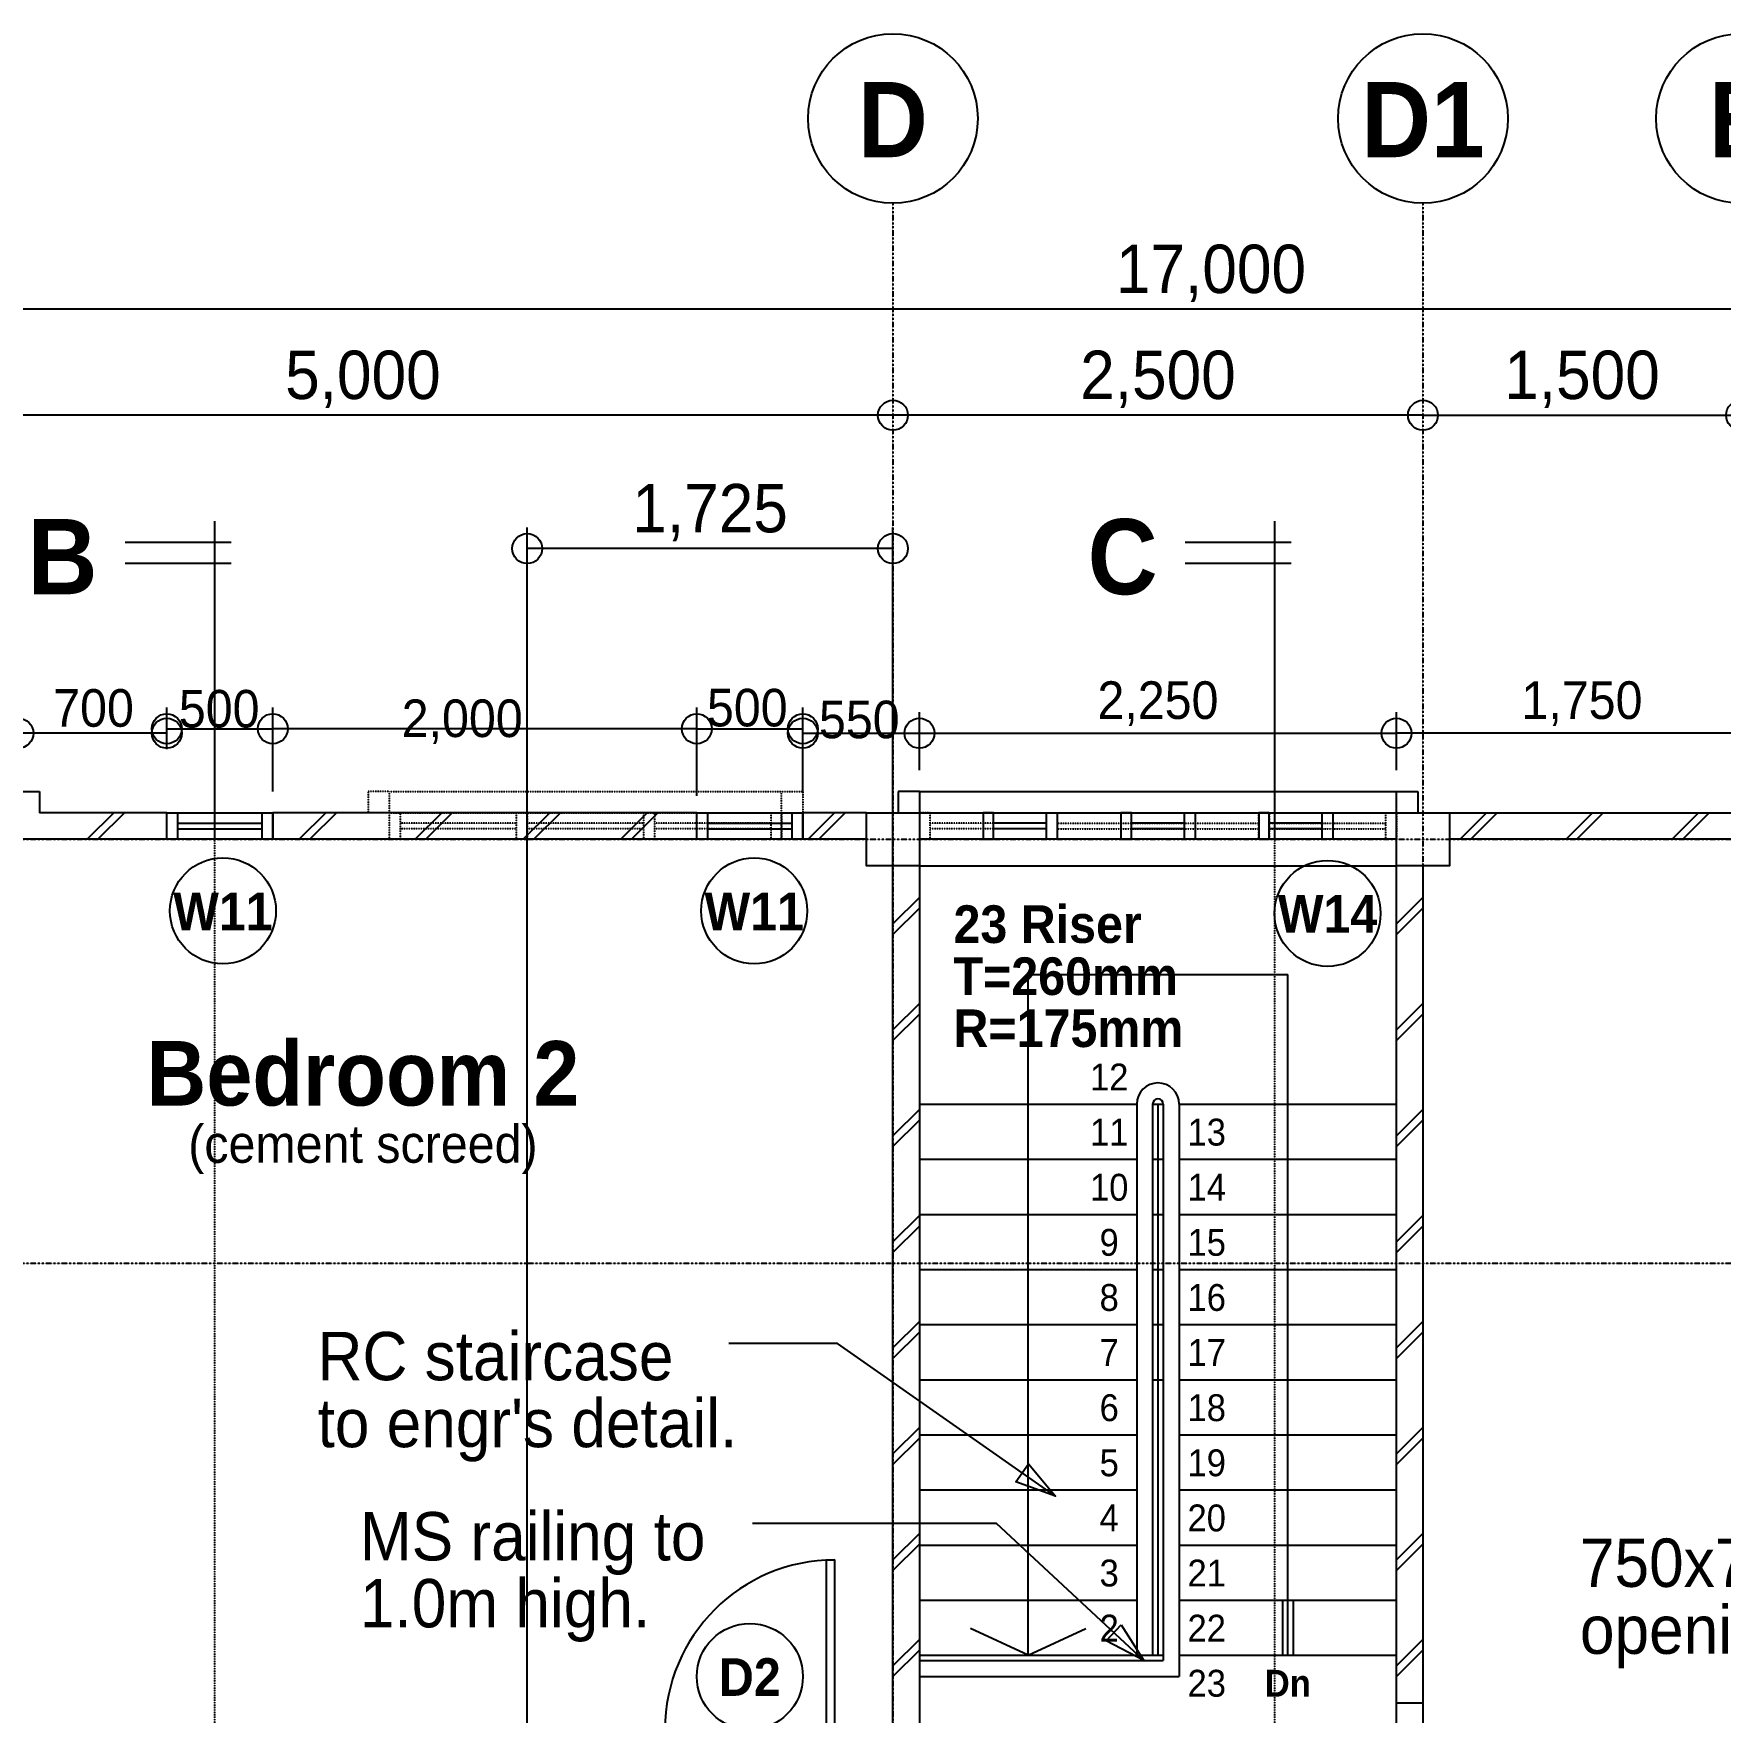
# Model space of a CAD drawing. Header units: inches. Extents: x 1543 to 314687, y -56168 to -771.
# Drawn here: x 48009 to 55964, y -39190 to -31271 of the extents above; entities that cross this region are included whole.
import ezdxf

# ---------------------------------------------------------------- set-up
doc = ezdxf.new("R2010")
doc.units = ezdxf.units.IN
doc.header["$MEASUREMENT"] = 0
doc.linetypes.add('PC_DASH_2', pattern=[0.638889, 0.277778, -0.083333, 0.055556, -0.083333, 0.055556, -0.083333])
doc.linetypes.add('PC_DASH_3', pattern=[0.069444, 0.027778, -0.041667])
for name, color, linetype in [('Existing works', 7, 'Continuous'), ('First Floor Plan', 7, 'Continuous'), ('Grid Line', 7, 'Continuous'), ('New Works', 7, 'Continuous'), ('Text', 7, 'Continuous')]:
    doc.layers.add(name, color=color, linetype=linetype)

# ---------------------------------------------------------------- blocks, each defined once
blk = doc.blocks.new('PD_914015')
at = {"layer": 'Grid Line', "color": 12, "linetype": 'PC_DASH_2', "true_color": 0xdc0806}
for p, q in [((52061.8, -32071), (52061.8, -54071)), ((54561.8, -32071), (54561.8, -54071))]:
    blk.add_line(p, q, dxfattribs=at)
blk = doc.blocks.new('PD_914017')
at = {"layer": 'Grid Line', "color": 12, "true_color": 0xdc0806}
blk.add_line((52061.8, -33071), (47061.8, -33071), dxfattribs=at)
for centre in [(47061.8, -33071), (52061.8, -33071)]:
    blk.add_circle(centre, 70.6, dxfattribs=at)
at = {"layer": 'Grid Line', "color": 7, "insert": (49561.8, -32766.2), "char_height": 228.203, "width": 811.389, "attachment_point": 2}
blk.add_mtext('\\pxsm0.83;\\fHelvetica|b0|i0|c0|p228.2031;\\W0.92;5,000', dxfattribs=at)
blk = doc.blocks.new('PD_914018')
at = {"layer": 'Grid Line', "color": 12, "true_color": 0xdc0806}
blk.add_line((54561.8, -33071), (56061.8, -33071), dxfattribs=at)
for centre in [(54561.8, -33071), (56061.8, -33071)]:
    blk.add_circle(centre, 70.6, dxfattribs=at)
at = {"layer": 'Grid Line', "color": 7, "insert": (55311.8, -32766.2), "char_height": 228.203, "width": 811.389, "attachment_point": 2}
blk.add_mtext('\\pxsm0.83;\\fHelvetica|b0|i0|c0|p228.2031;\\W0.92;1,500', dxfattribs=at)
blk = doc.blocks.new('PD_914022')
at = {"layer": 'Grid Line', "color": 12, "true_color": 0xdc0806}
blk.add_line((62061.8, -32571), (45061.8, -32571), dxfattribs=at)
at = {"layer": 'Grid Line', "color": 7, "insert": (53561.8, -32266.2), "char_height": 228.203, "width": 987.778, "attachment_point": 2}
blk.add_mtext('\\pxsm0.83;\\fHelvetica|b0|i0|c0|p228.2031;\\W0.92;17,000', dxfattribs=at)
blk = doc.blocks.new('PD_914025')
at = {"layer": 'Grid Line', "color": 12, "true_color": 0xdc0806}
blk.add_line((54561.8, -33071), (52061.8, -33071), dxfattribs=at)
for centre in [(52061.8, -33071), (54561.8, -33071)]:
    blk.add_circle(centre, 70.6, dxfattribs=at)
at = {"layer": 'Grid Line', "color": 7, "insert": (53311.8, -32766.2), "char_height": 228.203, "width": 811.389, "attachment_point": 2}
blk.add_mtext('\\pxsm0.83;\\fHelvetica|b0|i0|c0|p228.2031;\\W0.92;2,500', dxfattribs=at)
blk = doc.blocks.new('PD_914093')
at = {"layer": 'Grid Line', "color": 12, "true_color": 0xdc0806}
blk.add_circle((52061.8, -31671), 400, dxfattribs=at)
at = {"layer": 'Grid Line', "color": 12, "true_color": 0xdc0806, "insert": (52061.8, -31498.6), "char_height": 354.983, "width": 352.778, "attachment_point": 2}
blk.add_mtext('\\pxsm0.83;\\fHelvetica|b1|i0|c0|p354.9826;\\W0.92;D', dxfattribs=at)
blk = doc.blocks.new('PD_914096')
at = {"layer": 'Grid Line', "color": 12, "true_color": 0xdc0806}
blk.add_circle((54561.8, -31671), 400, dxfattribs=at)
at = {"layer": 'Grid Line', "color": 12, "true_color": 0xdc0806, "insert": (54561.8, -31498.6), "char_height": 354.983, "width": 635, "attachment_point": 2}
blk.add_mtext('\\pxsm0.83;\\fHelvetica|b1|i0|c0|p354.9826;\\W0.92;D1', dxfattribs=at)
blk = doc.blocks.new('PD_914099')
at = {"layer": 'Grid Line', "color": 12, "true_color": 0xdc0806}
blk.add_circle((56061.8, -31671), 400, dxfattribs=at)
at = {"layer": 'Grid Line', "color": 12, "true_color": 0xdc0806, "insert": (56061.8, -31498.6), "char_height": 354.983, "width": 317.5, "attachment_point": 2}
blk.add_mtext('\\pxsm0.83;\\fHelvetica|b1|i0|c0|p354.9826;\\W0.92;E', dxfattribs=at)
blk = doc.blocks.new('PD_914173')
at = {"layer": 'Grid Line', "color": 12, "true_color": 0xdc0806}
blk.add_line((56186.8, -34571), (54436.8, -34571), dxfattribs=at)
for centre in [(54436.8, -34571), (56186.8, -34571)]:
    blk.add_circle(centre, 70.6, dxfattribs=at)
at = {"layer": 'Grid Line', "color": 7, "insert": (55311.8, -34326.1), "char_height": 177.491, "width": 635, "attachment_point": 2}
blk.add_mtext('\\pxsm0.83;\\fHelvetica|b0|i0|c0|p177.4913;\\W0.92;1,750', dxfattribs=at)
blk = doc.blocks.new('PD_914172')
at = {"layer": 'Grid Line', "color": 12, "true_color": 0xdc0806}
for p, q in [((54436.8, -34746), (54436.8, -34471)), ((56186.8, -34746), (56186.8, -34471))]:
    blk.add_line(p, q, dxfattribs=at)
at = {"layer": 'Grid Line'}
blk.add_blockref('PD_914173', (0, 0), dxfattribs=at)
blk = doc.blocks.new('PD_914238')
at = {"layer": 'Grid Line', "color": 12, "linetype": 'PC_DASH_2', "true_color": 0xdc0806}
for p, q in [((38561.8, -35071), (66561.8, -35071)), ((38561.8, -37071), (66561.8, -37071))]:
    blk.add_line(p, q, dxfattribs=at)
blk = doc.blocks.new('PD_914778')
at = {"layer": 'First Floor Plan', "color": 7}
for p, q in [((53899.3, -38661), (53899.3, -38921)), ((53949.3, -38661), (53949.3, -38921))]:
    blk.add_line(p, q, dxfattribs=at)
blk = doc.blocks.new('PD_914779')
at = {"layer": 'First Floor Plan', "color": 7}
for q in [(52427.4, -38794.2), (52971.2, -38794.2)]:
    blk.add_line((52699.3, -38921), q, dxfattribs=at)
blk = doc.blocks.new('PD_914787')
at = {"layer": 'First Floor Plan', "color": 7}
for p, q in [((50986.8, -39271), (50936.8, -39271)), ((50936.8, -39271), (50936.8, -39396)), ((50986.8, -39396), (50986.8, -39271)), ((50936.8, -39396), (50986.8, -39396))]:
    blk.add_line(p, q, dxfattribs=at)
blk = doc.blocks.new('PD_914788')
at = {"layer": 'First Floor Plan', "color": 7}
for p, q in [((51786.8, -39396), (51786.8, -39271)), ((51786.8, -39271), (51836.8, -39271)), ((51836.8, -39271), (51836.8, -39396)), ((51836.8, -39396), (51786.8, -39396))]:
    blk.add_line(p, q, dxfattribs=at)
blk = doc.blocks.new('PD_914786')
at = {"layer": 'First Floor Plan', "color": 7}
blk.add_lwpolyline([(51748.8, -39271), (51748.8, -38471), (51786.8, -38471), (51786.8, -39271), (51748.8, -39271)], dxfattribs=at)
blk.add_arc((51786.8, -39271), 800, 90, 180, dxfattribs=at)
at = {"layer": 'First Floor Plan'}
for name in ['PD_914787', 'PD_914788']:
    blk.add_blockref(name, (0, 0), dxfattribs=at)
blk = doc.blocks.new('PD_914865')
at = {"layer": 'First Floor Plan', "color": 7}
for p, q in [((52186.8, -37846), (52061.8, -37971)), ((52186.8, -37896), (52061.8, -38021))]:
    blk.add_line(p, q, dxfattribs=at)
blk = doc.blocks.new('PD_914866')
at = {"layer": 'First Floor Plan', "color": 7}
for p, q in [((54561.8, -37846), (54436.8, -37971)), ((54561.8, -37896), (54436.8, -38021))]:
    blk.add_line(p, q, dxfattribs=at)
blk = doc.blocks.new('PD_914867')
at = {"layer": 'First Floor Plan', "color": 7}
for p, q in [((52186.8, -38346), (52061.8, -38471)), ((52186.8, -38396), (52061.8, -38521))]:
    blk.add_line(p, q, dxfattribs=at)
blk = doc.blocks.new('PD_914868')
at = {"layer": 'First Floor Plan', "color": 7}
for p, q in [((54561.8, -38346), (54436.8, -38471)), ((54561.8, -38396), (54436.8, -38521))]:
    blk.add_line(p, q, dxfattribs=at)
blk = doc.blocks.new('PD_914869')
at = {"layer": 'First Floor Plan', "color": 7}
for p, q in [((52186.8, -38846), (52061.8, -38971)), ((52186.8, -38896), (52061.8, -39021))]:
    blk.add_line(p, q, dxfattribs=at)
blk = doc.blocks.new('PD_914870')
at = {"layer": 'First Floor Plan', "color": 7}
for p, q in [((54561.8, -38846), (54436.8, -38971)), ((54561.8, -38896), (54436.8, -39021))]:
    blk.add_line(p, q, dxfattribs=at)
blk = doc.blocks.new('PD_914871')
at = {"layer": 'First Floor Plan', "color": 12, "true_color": 0xdc0806}
for p, q in [((49386.8, -34946), (49261.8, -35071)), ((49436.8, -34946), (49311.8, -35071))]:
    blk.add_line(p, q, dxfattribs=at)
blk = doc.blocks.new('PD_914872')
at = {"layer": 'First Floor Plan', "color": 7}
for p, q in [((52186.8, -37346), (52061.8, -37471)), ((52186.8, -37396), (52061.8, -37521))]:
    blk.add_line(p, q, dxfattribs=at)
blk = doc.blocks.new('PD_914873')
at = {"layer": 'First Floor Plan', "color": 7}
for p, q in [((54561.8, -37346), (54436.8, -37471)), ((54561.8, -37396), (54436.8, -37521))]:
    blk.add_line(p, q, dxfattribs=at)
blk = doc.blocks.new('PD_914874')
at = {"layer": 'First Floor Plan', "color": 7}
for p, q in [((52186.8, -36846), (52061.8, -36971)), ((52186.8, -36896), (52061.8, -37021))]:
    blk.add_line(p, q, dxfattribs=at)
blk = doc.blocks.new('PD_914875')
at = {"layer": 'First Floor Plan', "color": 7}
for p, q in [((54561.8, -36846), (54436.8, -36971)), ((54561.8, -36896), (54436.8, -37021))]:
    blk.add_line(p, q, dxfattribs=at)
blk = doc.blocks.new('PD_914876')
at = {"layer": 'First Floor Plan', "color": 7}
for p, q in [((52186.8, -36346), (52061.8, -36471)), ((52186.8, -36396), (52061.8, -36521))]:
    blk.add_line(p, q, dxfattribs=at)
blk = doc.blocks.new('PD_914877')
at = {"layer": 'First Floor Plan', "color": 7}
for p, q in [((55736.8, -35071), (55861.8, -34946)), ((55786.8, -35071), (55911.8, -34946))]:
    blk.add_line(p, q, dxfattribs=at)
blk = doc.blocks.new('PD_914878')
at = {"layer": 'First Floor Plan', "color": 7}
for p, q in [((54561.8, -36346), (54436.8, -36471)), ((54561.8, -36396), (54436.8, -36521))]:
    blk.add_line(p, q, dxfattribs=at)
blk = doc.blocks.new('PD_914879')
at = {"layer": 'First Floor Plan', "color": 7}
for p, q in [((52186.8, -35846), (52061.8, -35971)), ((52186.8, -35896), (52061.8, -36021))]:
    blk.add_line(p, q, dxfattribs=at)
blk = doc.blocks.new('PD_914880')
at = {"layer": 'First Floor Plan', "color": 7}
for p, q in [((55236.8, -35071), (55361.8, -34946)), ((55286.8, -35071), (55411.8, -34946))]:
    blk.add_line(p, q, dxfattribs=at)
blk = doc.blocks.new('PD_914881')
at = {"layer": 'First Floor Plan', "color": 7}
for p, q in [((54561.8, -35846), (54436.8, -35971)), ((54561.8, -35896), (54436.8, -36021))]:
    blk.add_line(p, q, dxfattribs=at)
blk = doc.blocks.new('PD_914882')
at = {"layer": 'First Floor Plan', "color": 7}
for p, q in [((52186.8, -35346), (52061.8, -35471)), ((52186.8, -35396), (52061.8, -35521))]:
    blk.add_line(p, q, dxfattribs=at)
blk = doc.blocks.new('PD_914883')
at = {"layer": 'First Floor Plan', "color": 7}
for p, q in [((54736.8, -35071), (54861.8, -34946)), ((54786.8, -35071), (54911.8, -34946))]:
    blk.add_line(p, q, dxfattribs=at)
blk = doc.blocks.new('PD_914884')
at = {"layer": 'First Floor Plan', "color": 7}
for p, q in [((54561.8, -35346), (54436.8, -35471)), ((54561.8, -35396), (54436.8, -35521))]:
    blk.add_line(p, q, dxfattribs=at)
blk = doc.blocks.new('PD_914911')
at = {"layer": 'First Floor Plan', "color": 7}
for p, q in [((48386.8, -34946), (48261.8, -35071)), ((48436.8, -34946), (48311.8, -35071))]:
    blk.add_line(p, q, dxfattribs=at)
blk = doc.blocks.new('PD_914952')
at = {"layer": 'First Floor Plan', "color": 7}
for p, q in [((51786.8, -34946), (51661.8, -35071)), ((51836.8, -34946), (51711.8, -35071))]:
    blk.add_line(p, q, dxfattribs=at)
blk = doc.blocks.new('PD_914975')
at = {"layer": 'First Floor Plan', "color": 7}
for p, q in [((53861.8, -33571), (53861.8, -35071)), ((53940.4, -33671), (53440.4, -33671)), ((53940.4, -33771), (53440.4, -33771))]:
    blk.add_line(p, q, dxfattribs=at)
blk = doc.blocks.new('PD_914974')
at = {"layer": 'First Floor Plan'}
blk.add_blockref('PD_914975', (0, 0), dxfattribs=at)
at = {"layer": 'First Floor Plan', "color": 7, "insert": (53145.2, -33560.5), "char_height": 354.983, "width": 352.778, "attachment_point": 2}
blk.add_mtext('\\pxsm0.83;\\fHelvetica|b1|i0|c0|p354.9826;\\W0.92;C', dxfattribs=at)
blk = doc.blocks.new('PD_914971')
at = {"layer": 'First Floor Plan', "color": 7, "linetype": 'PC_DASH_3'}
blk.add_line((53861.8, -35071), (53861.8, -53271), dxfattribs=at)
at = {"layer": 'First Floor Plan'}
blk.add_blockref('PD_914974', (0, 0), dxfattribs=at)
blk = doc.blocks.new('PD_914985')
at = {"layer": 'First Floor Plan', "color": 7}
for p, q in [((48861.8, -33571), (48861.8, -35071)), ((48940.4, -33671), (48440.4, -33671)), ((48940.4, -33771), (48440.4, -33771))]:
    blk.add_line(p, q, dxfattribs=at)
blk = doc.blocks.new('PD_914984')
at = {"layer": 'First Floor Plan'}
blk.add_blockref('PD_914985', (0, 0), dxfattribs=at)
at = {"layer": 'First Floor Plan', "color": 7, "insert": (48145.2, -33560.5), "char_height": 354.983, "width": 352.778, "attachment_point": 2}
blk.add_mtext('\\pxsm0.83;\\fHelvetica|b1|i0|c0|p354.9826;\\W0.92;B', dxfattribs=at)
blk = doc.blocks.new('PD_914981')
at = {"layer": 'First Floor Plan', "color": 7, "linetype": 'PC_DASH_3'}
blk.add_line((48861.8, -35071), (48861.8, -53271), dxfattribs=at)
at = {"layer": 'First Floor Plan'}
blk.add_blockref('PD_914984', (0, 0), dxfattribs=at)
blk = doc.blocks.new('PD_914988')
at = {"layer": 'First Floor Plan', "color": 7}
blk.add_line((52061.8, -33700), (50336.8, -33700), dxfattribs=at)
for centre in [(50336.8, -33700), (52061.8, -33700)]:
    blk.add_circle(centre, 70.6, dxfattribs=at)
at = {"layer": 'First Floor Plan', "color": 7, "insert": (51199.3, -33395.1), "char_height": 228.203, "width": 811.389, "attachment_point": 2}
blk.add_mtext('\\pxsm0.83;\\fHelvetica|b0|i0|c0|p228.2031;\\W0.92;1,725', dxfattribs=at)
blk = doc.blocks.new('PD_914987')
at = {"layer": 'First Floor Plan', "color": 7}
for p, q in [((50336.8, -40546), (50336.8, -33600)), ((52061.8, -39296), (52061.8, -33600))]:
    blk.add_line(p, q, dxfattribs=at)
at = {"layer": 'First Floor Plan'}
blk.add_blockref('PD_914988', (0, 0), dxfattribs=at)
blk = doc.blocks.new('PD_914995')
at = {"layer": 'First Floor Plan', "color": 12, "true_color": 0xdc0806}
for p, q in [((49933.5, -34946), (49808.5, -35071)), ((49983.5, -34946), (49858.5, -35071))]:
    blk.add_line(p, q, dxfattribs=at)
blk = doc.blocks.new('PD_914996')
at = {"layer": 'First Floor Plan', "color": 12, "true_color": 0xdc0806}
for p, q in [((50443.2, -34946), (50318.2, -35071)), ((50493.2, -34946), (50368.2, -35071))]:
    blk.add_line(p, q, dxfattribs=at)
blk = doc.blocks.new('PD_914997')
at = {"layer": 'First Floor Plan', "color": 12, "true_color": 0xdc0806}
for p, q in [((50903.3, -34946), (50778.3, -35071)), ((50953.3, -34946), (50828.3, -35071))]:
    blk.add_line(p, q, dxfattribs=at)
blk = doc.blocks.new('PD_915006')
at = {"layer": 'First Floor Plan', "color": 12, "true_color": 0xdc0806}
blk.add_line((52186.8, -34571), (54436.8, -34571), dxfattribs=at)
for centre in [(52186.8, -34571), (54436.8, -34571)]:
    blk.add_circle(centre, 70.6, dxfattribs=at)
at = {"layer": 'First Floor Plan', "color": 7, "insert": (53311.8, -34326.1), "char_height": 177.491, "width": 635, "attachment_point": 2}
blk.add_mtext('\\pxsm0.83;\\fHelvetica|b0|i0|c0|p177.4913;\\W0.92;2,250', dxfattribs=at)
blk = doc.blocks.new('PD_915005')
at = {"layer": 'First Floor Plan', "color": 12, "true_color": 0xdc0806}
for p, q in [((52186.8, -34746), (52186.8, -34471)), ((54436.8, -34746), (54436.8, -34471))]:
    blk.add_line(p, q, dxfattribs=at)
at = {"layer": 'First Floor Plan'}
blk.add_blockref('PD_915006', (0, 0), dxfattribs=at)
blk = doc.blocks.new('PD_915075')
at = {"layer": 'Text', "color": 7}
blk.add_circle((51386.8, -39021), 250, dxfattribs=at)
at = {"layer": 'Text', "color": 7, "insert": (51386.8, -38934.8), "char_height": 177.491, "width": 317.5, "attachment_point": 2}
blk.add_mtext('\\pxsm0.83;\\fHelvetica|b1|i0|c0|p177.4913;\\W0.92;D2', dxfattribs=at)
blk = doc.blocks.new('PD_915083')
at = {"layer": 'Text', "color": 12, "true_color": 0xdc0806}
blk.add_circle((54111.8, -35421), 250, dxfattribs=at)
at = {"layer": 'Text', "color": 12, "true_color": 0xdc0806, "insert": (54111.8, -35334.8), "char_height": 177.491, "width": 493.889, "attachment_point": 2}
blk.add_mtext('\\pxsm0.83;\\fHelvetica|b1|i0|c0|p177.4913;\\W0.92;W14', dxfattribs=at)
blk = doc.blocks.new('PD_915133')
at = {"layer": 'Text', "color": 7}
for points in [[(53244.6, -38946.3), (52550, -38300), (51400, -38300)], [(53138.4, -38776.8), (53244.6, -38946.3), (53067.9, -38852.6), (53138.4, -38776.8)]]:
    blk.add_lwpolyline(points, dxfattribs=at)
at = {"layer": 'Text', "color": 7, "insert": (49547.5, -38245.3), "char_height": 228.203, "width": 1763.889, "attachment_point": 1}
blk.add_mtext('\\pxsm0.83;\\fHelvetica|b0|i0|c0|p228.2031;\\W0.92;MS railing to\\P1.0m high.', dxfattribs=at)
blk = doc.blocks.new('PD_915134')
at = {"layer": 'Text', "color": 7}
for points in [[(52829.3, -38170.7), (51800, -37450), (51288.5, -37450)], [(52700.7, -38017.5), (52829.3, -38170.7), (52641.4, -38102.3), (52700.7, -38017.5)]]:
    blk.add_lwpolyline(points, dxfattribs=at)
at = {"layer": 'Text', "color": 7, "insert": (49347.9, -37395.3), "char_height": 228.203, "width": 2151.944, "attachment_point": 1}
blk.add_mtext("\\pxsm0.83;\\fHelvetica|b0|i0|c0|p228.2031;\\W0.92;RC staircase\\Pto engr's detail.", dxfattribs=at)
blk = doc.blocks.new('PD_915167')
at = {"layer": 'Text', "color": 12, "true_color": 0xdc0806}
blk.add_circle((51407.6, -35409.1), 250, dxfattribs=at)
at = {"layer": 'Text', "color": 12, "true_color": 0xdc0806, "insert": (51407.6, -35322.9), "char_height": 177.491, "width": 493.889, "attachment_point": 2}
blk.add_mtext('\\pxsm0.83;\\fHelvetica|b1|i0|c0|p177.4913;\\W0.92;W11', dxfattribs=at)
blk = doc.blocks.new('PD_915174')
at = {"layer": 'Text', "color": 7}
for points in [[(59204.7, -38431.9), (59033, -38817.1), (58388.7, -38817.1)], [(59078.8, -38587.3), (59204.7, -38431.9), (59173.3, -38629.4), (59078.8, -38587.3)]]:
    blk.add_lwpolyline(points, dxfattribs=at)
at = {"layer": 'Text', "color": 7, "insert": (55302.1, -38370.1), "char_height": 228.203, "width": 3069.167, "attachment_point": 1}
blk.add_mtext('\\pxsm0.83;\\fHelvetica|b0|i0|c0|p228.2031;\\W0.92;750x750mm access\\Popening at ceiling lev.', dxfattribs=at)
blk = doc.blocks.new('PD_915177')
at = {"layer": 'Text', "color": 12, "true_color": 0xdc0806}
blk.add_circle((48901.6, -35409.1), 250, dxfattribs=at)
at = {"layer": 'Text', "color": 12, "true_color": 0xdc0806, "insert": (48901.6, -35322.9), "char_height": 177.491, "width": 493.889, "attachment_point": 2}
blk.add_mtext('\\pxsm0.83;\\fHelvetica|b1|i0|c0|p177.4913;\\W0.92;W11', dxfattribs=at)
blk = doc.blocks.new('PD_915193')
at = {"layer": 'New Works', "color": 12, "true_color": 0xdc0806}
for p, q in [((48636.8, -34946), (49136.8, -34946)), ((48636.8, -35071), (48636.8, -34946)), ((48636.8, -34946), (48686.8, -34946)), ((48686.8, -34946), (48686.8, -35071)), ((48686.8, -34995.5), (49086.8, -34995.5)), ((49086.8, -35071), (49086.8, -34946)), ((49086.8, -34946), (49136.8, -34946)), ((49136.8, -35071), (49136.8, -34946)), ((49136.8, -34946), (49136.8, -35071)), ((49136.8, -35071), (48636.8, -35071)), ((48686.8, -35071), (48636.8, -35071)), ((48686.8, -35021.5), (49086.8, -35021.5)), ((49136.8, -35071), (49086.8, -35071))]:
    blk.add_line(p, q, dxfattribs=at)
blk = doc.blocks.new('PD_915194')
at = {"layer": 'New Works', "color": 12, "true_color": 0xdc0806}
for p, q in [((51136.8, -34946), (51636.8, -34946)), ((51136.8, -35071), (51136.8, -34946)), ((51136.8, -34946), (51186.8, -34946)), ((51186.8, -34946), (51186.8, -35071)), ((51186.8, -34995.5), (51586.8, -34995.5)), ((51586.8, -35071), (51586.8, -34946)), ((51586.8, -34946), (51636.8, -34946)), ((51636.8, -35071), (51636.8, -34946)), ((51636.8, -34946), (51636.8, -35071)), ((51636.8, -35071), (51136.8, -35071)), ((51186.8, -35071), (51136.8, -35071)), ((51186.8, -35021.5), (51586.8, -35021.5)), ((51636.8, -35071), (51586.8, -35071))]:
    blk.add_line(p, q, dxfattribs=at)
blk = doc.blocks.new('PD_915196')
at = {"layer": 'New Works', "color": 12, "true_color": 0xdc0806}
blk.add_line((48636.8, -34571), (47936.8, -34571), dxfattribs=at)
for centre in [(47936.8, -34571), (48636.8, -34571)]:
    blk.add_circle(centre, 70.6, dxfattribs=at)
at = {"layer": 'New Works', "color": 7, "insert": (48291.2, -34363), "char_height": 177.491, "width": 423.333, "attachment_point": 2}
blk.add_mtext('\\pxsm0.83;\\fHelvetica|b0|i0|c0|p177.4913;\\W0.92;700', dxfattribs=at)
blk = doc.blocks.new('PD_915195')
at = {"layer": 'New Works', "color": 12, "true_color": 0xdc0806}
for p, q in [((47936.8, -34646), (47936.8, -34471)), ((48636.8, -34646), (48636.8, -34471))]:
    blk.add_line(p, q, dxfattribs=at)
at = {"layer": 'New Works'}
blk.add_blockref('PD_915196', (0, 0), dxfattribs=at)
blk = doc.blocks.new('PD_915198')
at = {"layer": 'New Works', "color": 12, "true_color": 0xdc0806}
blk.add_line((48636.8, -34550), (49136.8, -34550), dxfattribs=at)
for centre in [(48636.8, -34550), (49136.8, -34550)]:
    blk.add_circle(centre, 70.6, dxfattribs=at)
at = {"layer": 'New Works', "color": 7, "insert": (48883.8, -34366.7), "char_height": 177.491, "width": 423.333, "attachment_point": 2}
blk.add_mtext('\\pxsm0.83;\\fHelvetica|b0|i0|c0|p177.4913;\\W0.92;500', dxfattribs=at)
blk = doc.blocks.new('PD_915197')
at = {"layer": 'New Works', "color": 12, "true_color": 0xdc0806}
for p, q in [((48636.8, -34471), (48636.8, -34450)), ((49136.8, -34646), (49136.8, -34450))]:
    blk.add_line(p, q, dxfattribs=at)
at = {"layer": 'New Works'}
blk.add_blockref('PD_915198', (0, 0), dxfattribs=at)
blk = doc.blocks.new('PD_915199')
at = {"layer": 'New Works', "color": 12, "true_color": 0xdc0806}
blk.add_line((51136.8, -34550), (49136.8, -34550), dxfattribs=at)
for centre in [(49136.8, -34550), (51136.8, -34550)]:
    blk.add_circle(centre, 70.6, dxfattribs=at)
at = {"layer": 'New Works', "color": 7, "insert": (50030.1, -34411.7), "char_height": 177.491, "width": 635, "attachment_point": 2}
blk.add_mtext('\\pxsm0.83;\\fHelvetica|b0|i0|c0|p177.4913;\\W0.92;2,000', dxfattribs=at)
blk = doc.blocks.new('PD_915201')
at = {"layer": 'New Works', "color": 12, "true_color": 0xdc0806}
blk.add_line((51136.8, -34550), (51636.8, -34550), dxfattribs=at)
for centre in [(51136.8, -34550), (51636.8, -34550)]:
    blk.add_circle(centre, 70.6, dxfattribs=at)
at = {"layer": 'New Works', "color": 7, "insert": (51374.7, -34361.5), "char_height": 177.491, "width": 423.333, "attachment_point": 2}
blk.add_mtext('\\pxsm0.83;\\fHelvetica|b0|i0|c0|p177.4913;\\W0.92;500', dxfattribs=at)
blk = doc.blocks.new('PD_915200')
at = {"layer": 'New Works', "color": 12, "true_color": 0xdc0806}
for p, q in [((51136.8, -34471), (51136.8, -34450)), ((51636.8, -34646), (51636.8, -34450))]:
    blk.add_line(p, q, dxfattribs=at)
at = {"layer": 'New Works'}
blk.add_blockref('PD_915201', (0, 0), dxfattribs=at)
blk = doc.blocks.new('PD_915203')
at = {"layer": 'New Works', "color": 12, "true_color": 0xdc0806}
blk.add_line((51636.8, -34571), (52186.8, -34571), dxfattribs=at)
for centre in [(51636.8, -34571), (52186.8, -34571)]:
    blk.add_circle(centre, 70.6, dxfattribs=at)
at = {"layer": 'New Works', "color": 7, "insert": (51903, -34417.4), "char_height": 177.491, "width": 423.333, "attachment_point": 2}
blk.add_mtext('\\pxsm0.83;\\fHelvetica|b0|i0|c0|p177.4913;\\W0.92;550', dxfattribs=at)
blk = doc.blocks.new('PD_915202')
at = {"layer": 'New Works', "color": 12, "true_color": 0xdc0806}
for p, q in [((51636.8, -34621), (51636.8, -34471)), ((52186.8, -34642.1), (52186.8, -34471))]:
    blk.add_line(p, q, dxfattribs=at)
at = {"layer": 'New Works'}
blk.add_blockref('PD_915203', (0, 0), dxfattribs=at)
blk = doc.blocks.new('PD_915206')
at = {"layer": 'New Works', "color": 7}
for p, q in [((52786.8, -34946), (52836.8, -34946)), ((52786.8, -35071), (52786.8, -34946)), ((52836.8, -34946), (52836.8, -35071)), ((52836.8, -35071), (52786.8, -35071))]:
    blk.add_line(p, q, dxfattribs=at)
blk = doc.blocks.new('PD_915207')
at = {"layer": 'New Works', "color": 7}
for p, q in [((52536.8, -34946), (52486.8, -34946)), ((52486.8, -34946), (52486.8, -35071)), ((52536.8, -35071), (52536.8, -34946)), ((52486.8, -35071), (52536.8, -35071))]:
    blk.add_line(p, q, dxfattribs=at)
blk = doc.blocks.new('PD_915205')
at = {"layer": 'New Works', "color": 7}
for p, q in [((52486.8, -34946), (52836.8, -34946)), ((52786.8, -34995.5), (52536.8, -34995.5)), ((52836.8, -35071), (52486.8, -35071)), ((52786.8, -35021.5), (52536.8, -35021.5))]:
    blk.add_line(p, q, dxfattribs=at)
at = {"layer": 'New Works'}
for name in ['PD_915207', 'PD_915206']:
    blk.add_blockref(name, (0, 0), dxfattribs=at)
blk = doc.blocks.new('PD_915209')
at = {"layer": 'New Works', "color": 7}
for p, q in [((53436.8, -34946), (53486.8, -34946)), ((53436.8, -35071), (53436.8, -34946)), ((53486.8, -34946), (53486.8, -35071)), ((53486.8, -35071), (53436.8, -35071))]:
    blk.add_line(p, q, dxfattribs=at)
blk = doc.blocks.new('PD_915210')
at = {"layer": 'New Works', "color": 7}
for p, q in [((53186.8, -34946), (53136.8, -34946)), ((53136.8, -34946), (53136.8, -35071)), ((53186.8, -35071), (53186.8, -34946)), ((53136.8, -35071), (53186.8, -35071))]:
    blk.add_line(p, q, dxfattribs=at)
blk = doc.blocks.new('PD_915208')
at = {"layer": 'New Works', "color": 7}
for p, q in [((53136.8, -34946), (53486.8, -34946)), ((53436.8, -34995.5), (53186.8, -34995.5)), ((53486.8, -35071), (53136.8, -35071)), ((53436.8, -35021.5), (53186.8, -35021.5))]:
    blk.add_line(p, q, dxfattribs=at)
at = {"layer": 'New Works'}
for name in ['PD_915210', 'PD_915209']:
    blk.add_blockref(name, (0, 0), dxfattribs=at)
blk = doc.blocks.new('PD_915212')
at = {"layer": 'New Works', "color": 7}
for p, q in [((54086.8, -34946), (54136.8, -34946)), ((54086.8, -35071), (54086.8, -34946)), ((54136.8, -34946), (54136.8, -35071)), ((54136.8, -35071), (54086.8, -35071))]:
    blk.add_line(p, q, dxfattribs=at)
blk = doc.blocks.new('PD_915213')
at = {"layer": 'New Works', "color": 7}
for p, q in [((53836.8, -34946), (53786.8, -34946)), ((53786.8, -34946), (53786.8, -35071)), ((53836.8, -35071), (53836.8, -34946)), ((53786.8, -35071), (53836.8, -35071))]:
    blk.add_line(p, q, dxfattribs=at)
blk = doc.blocks.new('PD_915211')
at = {"layer": 'New Works', "color": 7}
for p, q in [((53786.8, -34946), (54136.8, -34946)), ((54086.8, -34995.5), (53836.8, -34995.5)), ((54136.8, -35071), (53786.8, -35071)), ((54086.8, -35021.5), (53836.8, -35021.5))]:
    blk.add_line(p, q, dxfattribs=at)
at = {"layer": 'New Works'}
for name in ['PD_915213', 'PD_915212']:
    blk.add_blockref(name, (0, 0), dxfattribs=at)
blk = doc.blocks.new('PD_915204')
at = {"layer": 'New Works', "color": 7}
for p, q in [((52186.8, -34946), (52486.8, -34946)), ((52836.8, -34946), (53136.8, -34946)), ((53486.8, -34946), (53786.8, -34946)), ((54136.8, -34946), (54436.8, -34946)), ((52486.8, -35071), (52186.8, -35071)), ((53136.8, -35071), (52836.8, -35071)), ((53786.8, -35071), (53486.8, -35071)), ((54436.8, -35071), (54136.8, -35071))]:
    blk.add_line(p, q, dxfattribs=at)
at = {"layer": 'New Works'}
for name in ['PD_915205', 'PD_915208', 'PD_915211']:
    blk.add_blockref(name, (0, 0), dxfattribs=at)
blk = doc.blocks.new('PD_915228')
at = {"layer": 'Existing works', "color": 12, "linetype": 'PC_DASH_3', "true_color": 0xdc0806}
for p, q in [((50286.8, -34946), (50336.8, -34946)), ((50286.8, -35071), (50286.8, -34946)), ((50336.8, -34946), (50336.8, -35071)), ((50336.8, -35071), (50286.8, -35071))]:
    blk.add_line(p, q, dxfattribs=at)
blk = doc.blocks.new('PD_915229')
at = {"layer": 'Existing works', "color": 12, "linetype": 'PC_DASH_3', "true_color": 0xdc0806}
for p, q in [((51486.8, -34946), (51536.8, -34946)), ((51486.8, -35071), (51486.8, -34946)), ((51536.8, -34946), (51536.8, -35071)), ((51536.8, -35071), (51486.8, -35071))]:
    blk.add_line(p, q, dxfattribs=at)
blk = doc.blocks.new('PD_915230')
at = {"layer": 'Existing works', "color": 12, "linetype": 'PC_DASH_3', "true_color": 0xdc0806}
for p, q in [((49686.8, -34946), (49736.8, -34946)), ((49686.8, -35071), (49686.8, -34946)), ((49736.8, -34946), (49736.8, -35071)), ((49736.8, -35071), (49686.8, -35071))]:
    blk.add_line(p, q, dxfattribs=at)
blk = doc.blocks.new('PD_915231')
at = {"layer": 'Existing works', "color": 12, "linetype": 'PC_DASH_3', "true_color": 0xdc0806}
for p, q in [((50886.8, -34946), (50936.8, -34946)), ((50886.8, -35071), (50886.8, -34946)), ((50936.8, -34946), (50936.8, -35071)), ((50936.8, -35071), (50886.8, -35071))]:
    blk.add_line(p, q, dxfattribs=at)
blk = doc.blocks.new('PD_915227')
at = {"layer": 'Existing works', "color": 12, "linetype": 'PC_DASH_3', "true_color": 0xdc0806}
for p, q in [((49686.8, -34946), (51536.8, -34946)), ((50286.8, -34995.5), (49736.8, -34995.5)), ((50886.8, -34995.5), (50336.8, -34995.5)), ((51486.8, -34995.5), (50936.8, -34995.5)), ((51536.8, -35071), (49686.8, -35071)), ((50286.8, -35021.5), (49736.8, -35021.5)), ((50886.8, -35021.5), (50336.8, -35021.5)), ((51486.8, -35021.5), (50936.8, -35021.5))]:
    blk.add_line(p, q, dxfattribs=at)
at = {"layer": 'Existing works'}
for name in ['PD_915230', 'PD_915228', 'PD_915231', 'PD_915229']:
    blk.add_blockref(name, (0, 0), dxfattribs=at)
blk = doc.blocks.new('PD_915233')
at = {"layer": 'Existing works', "color": 7, "linetype": 'PC_DASH_3'}
for p, q in [((52786.8, -34946), (52836.8, -34946)), ((52786.8, -35071), (52786.8, -34946)), ((52836.8, -34946), (52836.8, -35071)), ((52836.8, -35071), (52786.8, -35071))]:
    blk.add_line(p, q, dxfattribs=at)
blk = doc.blocks.new('PD_915234')
at = {"layer": 'Existing works', "color": 7, "linetype": 'PC_DASH_3'}
for p, q in [((53786.8, -34946), (53836.8, -34946)), ((53786.8, -35071), (53786.8, -34946)), ((53836.8, -34946), (53836.8, -35071)), ((53836.8, -35071), (53786.8, -35071))]:
    blk.add_line(p, q, dxfattribs=at)
blk = doc.blocks.new('PD_915235')
at = {"layer": 'Existing works', "color": 7, "linetype": 'PC_DASH_3'}
for p, q in [((52236.8, -34946), (52186.8, -34946)), ((52186.8, -34946), (52186.8, -35071)), ((52236.8, -35071), (52236.8, -34946)), ((52186.8, -35071), (52236.8, -35071))]:
    blk.add_line(p, q, dxfattribs=at)
blk = doc.blocks.new('PD_915236')
at = {"layer": 'Existing works', "color": 7, "linetype": 'PC_DASH_3'}
for p, q in [((54386.8, -35071), (54386.8, -34946)), ((54386.8, -34946), (54436.8, -34946)), ((54436.8, -34946), (54436.8, -35071)), ((54436.8, -35071), (54386.8, -35071))]:
    blk.add_line(p, q, dxfattribs=at)
blk = doc.blocks.new('PD_915232')
at = {"layer": 'Existing works', "color": 7, "linetype": 'PC_DASH_3'}
for p, q in [((52186.8, -34946), (54436.8, -34946)), ((52786.8, -34995.5), (52236.8, -34995.5)), ((52836.8, -34995.5), (53786.8, -34995.5)), ((53836.8, -34995.5), (54386.8, -34995.5)), ((54436.8, -35071), (52186.8, -35071)), ((52786.8, -35021.5), (52236.8, -35021.5)), ((52836.8, -35021.5), (53786.8, -35021.5)), ((53836.8, -35021.5), (54386.8, -35021.5))]:
    blk.add_line(p, q, dxfattribs=at)
at = {"layer": 'Existing works'}
for name in ['PD_915235', 'PD_915233', 'PD_915234', 'PD_915236']:
    blk.add_blockref(name, (0, 0), dxfattribs=at)

msp = doc.modelspace()

# ---------------------------------------------------------------- linework, layer by layer
at = {"layer": 'Existing works', "color": 7, "linetype": 'PC_DASH_3'}
for p, q in [((49586.8, -34846), (49586.8, -34946)), ((49686.8, -34846), (49586.8, -34846)), ((49686.8, -35071), (49686.8, -34846)), ((49686.8, -34846), (51536.8, -34846)), ((51536.8, -35071), (51536.8, -34846)), ((51536.8, -34846), (51636.8, -34846)), ((51636.8, -34846), (51636.8, -34946))]:
    msp.add_line(p, q, dxfattribs=at)
at = {"layer": 'First Floor Plan', "color": 7}
for p, q in [((47936.8, -34846), (48036.8, -34846)), ((48036.8, -34846), (48036.8, -34946)), ((52086.8, -34846), (52086.8, -34946)), ((52186.8, -34846), (52086.8, -34846)), ((52186.8, -34846), (54436.8, -34846)), ((52186.8, -34846), (52186.8, -34946)), ((54436.8, -34946), (54436.8, -34846)), ((54436.8, -34846), (54536.8, -34846)), ((54536.8, -34846), (54536.8, -34946)), ((48636.8, -34946), (48036.8, -34946)), ((51936.8, -34946), (51636.8, -34946)), ((54686.8, -34946), (56086.8, -34946)), ((48636.8, -35071), (47936.8, -35071)), ((51936.8, -35071), (51636.8, -35071)), ((56186.8, -35071), (54686.8, -35071)), ((52061.8, -39271), (52061.8, -35196)), ((52186.8, -35196), (54436.8, -35196)), ((52186.8, -35196), (52186.8, -39271)), ((54436.8, -39146), (54436.8, -35196)), ((54561.8, -35196), (54561.8, -39146)), ((52699.3, -38921), (52699.3, -35708.5)), ((52699.3, -35708.5), (53924.3, -35708.5)), ((53924.3, -38921), (53924.3, -35708.5)), ((52186.8, -36321), (53211.8, -36321)), ((53211.8, -36321), (53211.8, -38921)), ((53286.8, -36321), (53336.8, -36321)), ((53286.8, -36321), (53286.8, -38921)), ((53311.8, -36321), (53311.8, -38921)), ((53336.8, -36321), (53336.8, -38946)), ((53411.8, -36321), (54436.8, -36321)), ((53411.8, -36321), (53411.8, -39021)), ((52186.8, -36581), (53211.8, -36581)), ((53286.8, -36581), (53336.8, -36581)), ((53411.8, -36581), (54436.8, -36581)), ((52186.8, -36841), (53211.8, -36841)), ((53286.8, -36841), (53336.8, -36841)), ((53411.8, -36841), (54436.8, -36841)), ((52186.8, -37101), (53211.8, -37101)), ((53286.8, -37101), (53336.8, -37101)), ((53411.8, -37101), (54436.8, -37101)), ((52186.8, -37361), (53211.8, -37361)), ((53286.8, -37361), (53336.8, -37361)), ((53411.8, -37361), (54436.8, -37361)), ((52186.8, -37621), (53211.8, -37621)), ((53286.8, -37621), (53336.8, -37621)), ((53411.8, -37621), (54436.8, -37621)), ((52186.8, -37881), (53211.8, -37881)), ((53411.8, -37881), (54436.8, -37881)), ((52186.8, -38141), (53211.8, -38141)), ((53411.8, -38141), (54436.8, -38141)), ((52186.8, -38401), (53211.8, -38401)), ((53411.8, -38401), (54436.8, -38401)), ((52186.8, -38661), (53211.8, -38661)), ((53411.8, -38661), (54436.8, -38661)), ((52186.8, -38921), (53336.8, -38921)), ((52186.8, -38946), (53336.8, -38946)), ((53411.8, -38921), (54436.8, -38921)), ((52186.8, -39021), (53411.8, -39021))]:
    msp.add_line(p, q, dxfattribs=at)
at = {"layer": 'First Floor Plan', "color": 12, "true_color": 0xdc0806}
for p, q in [((51136.8, -34946), (49136.8, -34946)), ((51136.8, -35071), (49136.8, -35071))]:
    msp.add_line(p, q, dxfattribs=at)
at = {"layer": 'First Floor Plan', "color": 7}
for points in [[(51936.8, -34946), (52186.8, -34946), (52186.8, -35196), (51936.8, -35196), (51936.8, -34946)], [(54436.8, -34946), (54686.8, -34946), (54686.8, -35196), (54436.8, -35196), (54436.8, -34946)], [(54561.8, -39146), (54561.8, -39396), (54436.8, -39396), (54436.8, -39146), (54561.8, -39146)]]:
    msp.add_lwpolyline(points, dxfattribs=at)
for radius in [100, 25]:
    msp.add_arc((53311.8, -36321), radius, 0, 180, dxfattribs=at)
at = {"layer": 'New Works', "color": 12, "true_color": 0xdc0806}
for p, q in [((49136.8, -34846), (49136.8, -34450)), ((51136.8, -34646), (51136.8, -34450)), ((51136.8, -34867.1), (51136.8, -34471)), ((51636.8, -34846), (51636.8, -34450))]:
    msp.add_line(p, q, dxfattribs=at)

# ---------------------------------------------------------------- block references
at = {"layer": 'Existing works'}
for name in ['PD_915227', 'PD_915232']:
    msp.add_blockref(name, (0, 0), dxfattribs=at)
at = {"layer": 'First Floor Plan'}
for name in ['PD_914987', 'PD_914981', 'PD_914971', 'PD_915005', 'PD_914911', 'PD_914871', 'PD_914995', 'PD_914996', 'PD_914997', 'PD_914952', 'PD_914883', 'PD_914880', 'PD_914877', 'PD_914882', 'PD_914884', 'PD_914879', 'PD_914881', 'PD_914876', 'PD_914878', 'PD_914874', 'PD_914875', 'PD_914872', 'PD_914873', 'PD_914865', 'PD_914866', 'PD_914867', 'PD_914868', 'PD_914786', 'PD_914778', 'PD_914779', 'PD_914869', 'PD_914870']:
    msp.add_blockref(name, (0, 0), dxfattribs=at)
at = {"layer": 'Grid Line'}
for name in ['PD_914093', 'PD_914096', 'PD_914099', 'PD_914015', 'PD_914022', 'PD_914017', 'PD_914025', 'PD_914018', 'PD_914172', 'PD_914238']:
    msp.add_blockref(name, (0, 0), dxfattribs=at)
at = {"layer": 'New Works'}
for name in ['PD_915195', 'PD_915197', 'PD_915200', 'PD_915199', 'PD_915202', 'PD_915193', 'PD_915194', 'PD_915204']:
    msp.add_blockref(name, (0, 0), dxfattribs=at)
at = {"layer": 'Text'}
for name in ['PD_915177', 'PD_915167', 'PD_915083', 'PD_915134', 'PD_915133', 'PD_915174', 'PD_915075']:
    msp.add_blockref(name, (0, 0), dxfattribs=at)

# ---------------------------------------------------------------- texts
at = {"layer": 'First Floor Plan', "color": 7}
for s, insert, char_height, width, attachment_point in [('\\pxsm0.83;\\fHelvetica|b1|i0|c0|p177.4913;\\W0.92;23 Riser\\PT=260mm\\PR=175mm', (52347.4, -35382.9), 177.491, 1128.889, 1), ('\\pxsm0.83;\\fHelvetica|b1|i0|c0|p304.2708;\\W0.92;Bedroom 2', (49561.8, -36023.3), 304.271, 2222.5, 2), ('\\pxsm0.83;\\fHelvetica|b0|i0|c0|p126.7795;\\W0.92;12', (53081.8, -36129.5), 126.78, 211.667, 2), ('\\pxsm0.83;\\fHelvetica|b0|i0|c0|p177.4913;\\W0.92;(cement screed)', (49561.8, -36420), 177.491, 1799.167, 2), ('\\pxsm0.83;\\fHelvetica|b0|i0|c0|p126.7795;\\W0.92;11', (53081.8, -36389.5), 126.78, 211.667, 2), ('\\pxsm0.83;\\fHelvetica|b0|i0|c0|p126.7795;\\W0.92;13', (53541.8, -36389.5), 126.78, 211.667, 2), ('\\pxsm0.83;\\fHelvetica|b0|i0|c0|p126.7795;\\W0.92;10', (53081.8, -36649.5), 126.78, 211.667, 2), ('\\pxsm0.83;\\fHelvetica|b0|i0|c0|p126.7795;\\W0.92;14', (53541.8, -36649.5), 126.78, 211.667, 2), ('\\pxsm0.83;\\fHelvetica|b0|i0|c0|p126.7795;\\W0.92;9', (53081.8, -36909.5), 126.78, 105.833, 2), ('\\pxsm0.83;\\fHelvetica|b0|i0|c0|p126.7795;\\W0.92;15', (53541.8, -36909.5), 126.78, 211.667, 2), ('\\pxsm0.83;\\fHelvetica|b0|i0|c0|p126.7795;\\W0.92;8', (53081.8, -37169.5), 126.78, 105.833, 2), ('\\pxsm0.83;\\fHelvetica|b0|i0|c0|p126.7795;\\W0.92;16', (53541.8, -37169.5), 126.78, 211.667, 2), ('\\pxsm0.83;\\fHelvetica|b0|i0|c0|p126.7795;\\W0.92;7', (53081.8, -37429.5), 126.78, 105.833, 2), ('\\pxsm0.83;\\fHelvetica|b0|i0|c0|p126.7795;\\W0.92;17', (53541.8, -37429.5), 126.78, 211.667, 2), ('\\pxsm0.83;\\fHelvetica|b0|i0|c0|p126.7795;\\W0.92;6', (53081.8, -37689.5), 126.78, 105.833, 2), ('\\pxsm0.83;\\fHelvetica|b0|i0|c0|p126.7795;\\W0.92;18', (53541.8, -37689.5), 126.78, 211.667, 2), ('\\pxsm0.83;\\fHelvetica|b0|i0|c0|p126.7795;\\W0.92;5', (53081.8, -37949.5), 126.78, 105.833, 2), ('\\pxsm0.83;\\fHelvetica|b0|i0|c0|p126.7795;\\W0.92;19', (53541.8, -37949.5), 126.78, 211.667, 2), ('\\pxsm0.83;\\fHelvetica|b0|i0|c0|p126.7795;\\W0.92;4', (53081.8, -38209.5), 126.78, 105.833, 2), ('\\pxsm0.83;\\fHelvetica|b0|i0|c0|p126.7795;\\W0.92;20', (53541.8, -38209.5), 126.78, 211.667, 2), ('\\pxsm0.83;\\fHelvetica|b0|i0|c0|p126.7795;\\W0.92;3', (53081.8, -38469.5), 126.78, 105.833, 2), ('\\pxsm0.83;\\fHelvetica|b0|i0|c0|p126.7795;\\W0.92;21', (53541.8, -38469.5), 126.78, 211.667, 2), ('\\pxsm0.83;\\fHelvetica|b0|i0|c0|p126.7795;\\W0.92;2', (53081.8, -38729.5), 126.78, 105.833, 2), ('\\pxsm0.83;\\fHelvetica|b0|i0|c0|p126.7795;\\W0.92;22', (53541.8, -38729.5), 126.78, 211.667, 2), ('\\pxsm0.83;\\fHelvetica|b0|i0|c0|p126.7795;\\W0.92;23', (53541.8, -38989.5), 126.78, 211.667, 2), ('\\pxsm0.83;\\fHelvetica|b1|i0|c0|p126.7795;\\W0.92;Dn', (53924.3, -38989.5), 126.78, 246.944, 2)]:
    msp.add_mtext(s, dxfattribs=dict(at, insert=insert, char_height=char_height, width=width, attachment_point=attachment_point))

doc.saveas('drawing.dxf')
